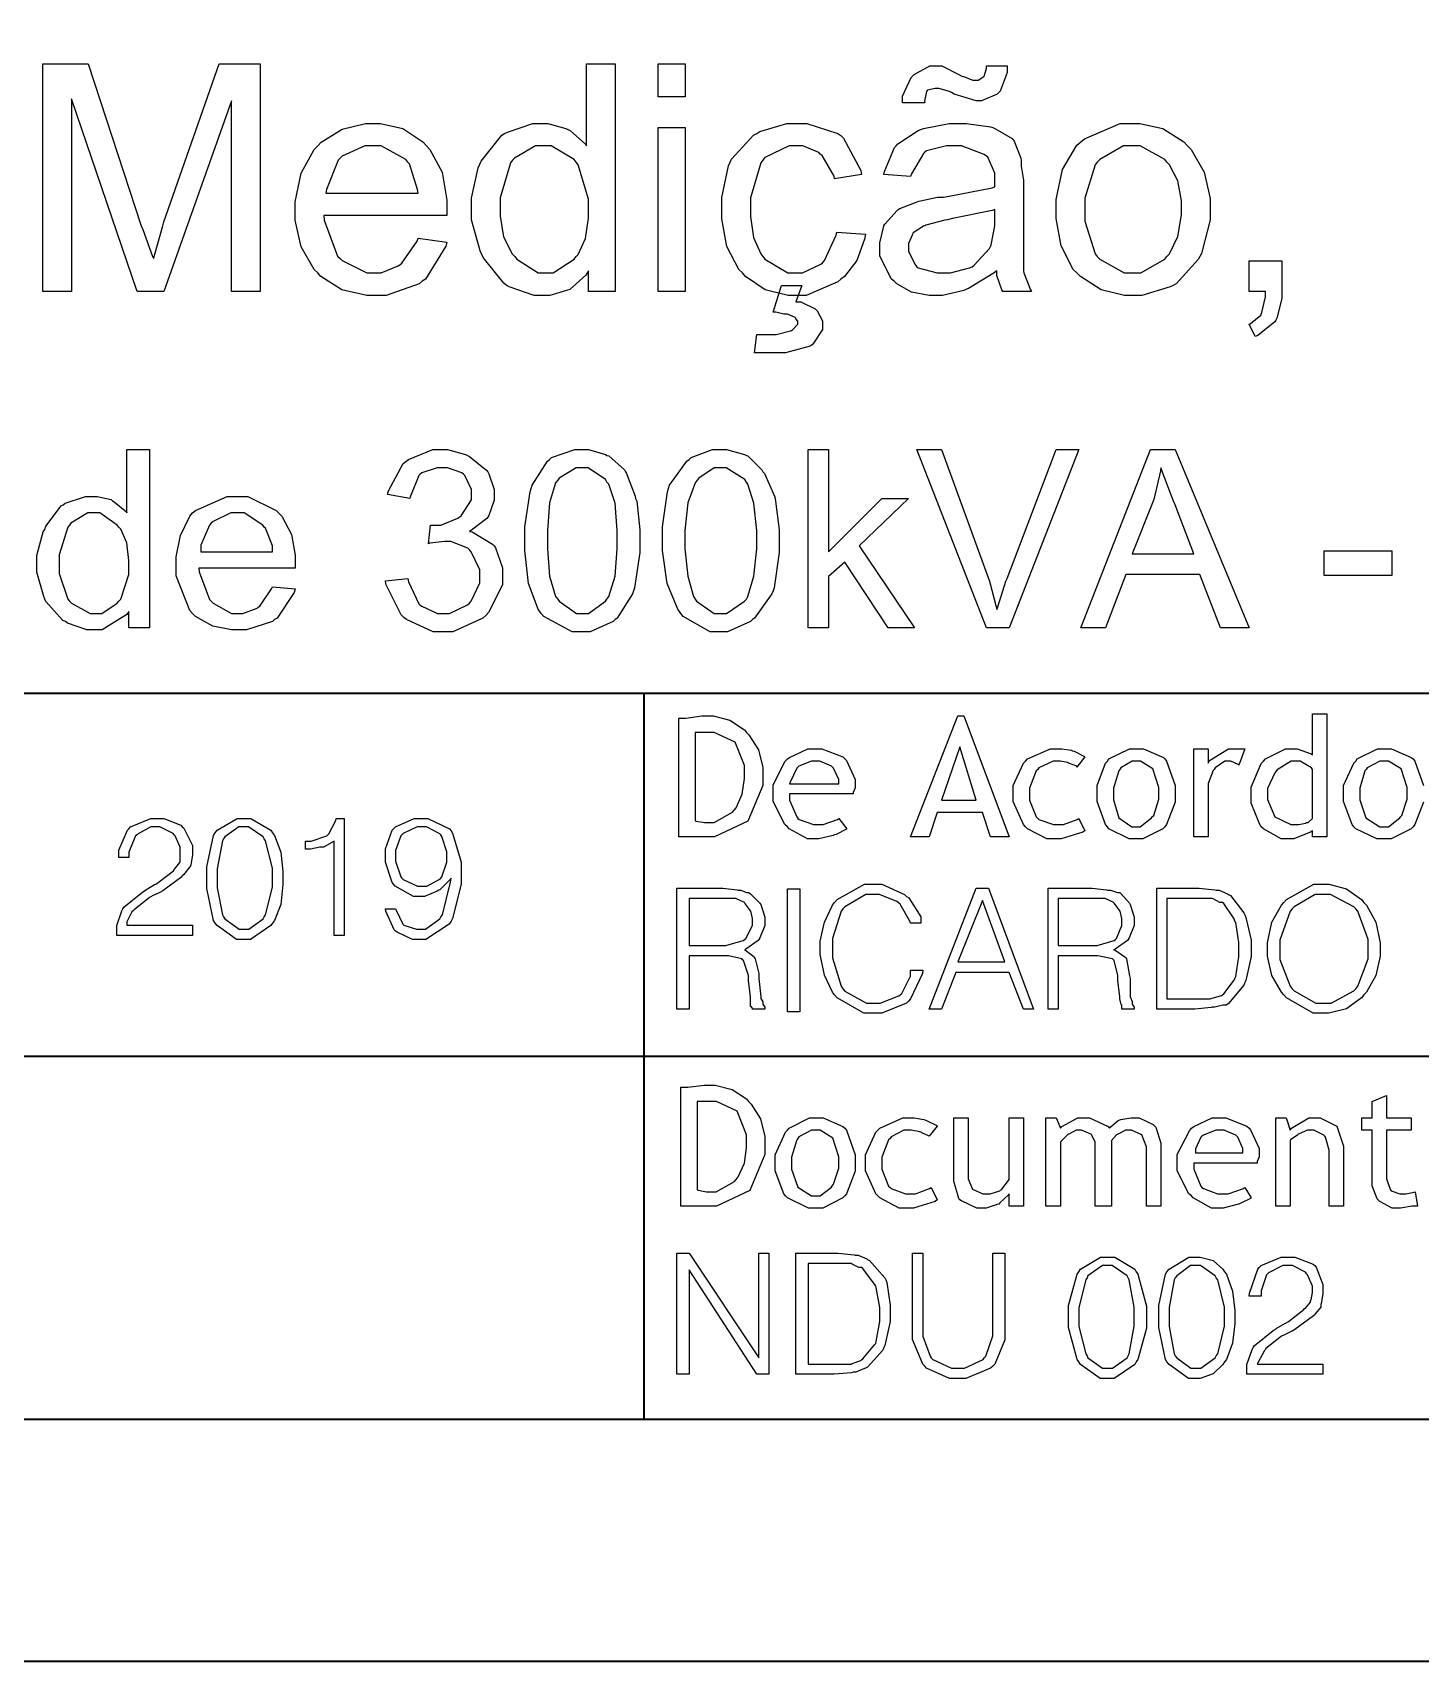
# Model space of a CAD drawing. Extents: x 0 to 210, y 0 to 297.
# Drawn here: x 97.59 to 126.28, y -0.41 to 33.28 of the extents above; entities that cross this region are included whole.
import ezdxf

# ---------------------------------------------------------------- set-up
doc = ezdxf.new("R2010")
doc.units = 0
doc.header["$MEASUREMENT"] = 0
doc.layers.add('C00-00-00-BLACK', color=7, linetype='Continuous')
doc.layers.add('CFF-7E-00', color=30, linetype='Continuous')

msp = doc.modelspace()

# ---------------------------------------------------------------- linework, layer by layer
at = {"layer": 'C00-00-00-BLACK', "const_width": 0.0423}
msp.add_lwpolyline([(0.0427, -0.3886), (210.36, -0.3886), (210.36, 296.883), (0.0427, 296.883), (0.0427, -0.3886)], close=True, dxfattribs=at)
at = {"layer": 'C00-00-00-BLACK'}
for points in [[(97.8006, 27.9273), (97.8006, 32.6333), (98.7351, 32.6333), (99.8347, 29.2847), (99.8664, 29.2117), (100.07, 28.6494), (100.093, 28.6067), (100.102, 28.6494), (100.281, 29.2847), (100.303, 29.3688), (101.447, 32.6333), (102.296, 32.6333), (102.296, 27.9273), (101.703, 27.9273), (101.703, 31.8685), (100.303, 27.9273), (99.7507, 27.9273), (98.3933, 31.9112), (98.3933, 27.9273), (97.8006, 27.9273)], [(109.083, 27.9273), (109.083, 28.3531), (109.029, 28.2677), (108.694, 27.9701), (108.285, 27.8419), (108.149, 27.8419), (107.957, 27.8419), (107.439, 28.0224), (107.386, 28.0541), (107.333, 28.0968), (106.907, 28.6274), (106.875, 28.6907), (106.843, 28.7652), (106.664, 29.4087), (106.664, 29.6223), (106.664, 29.8566), (106.802, 30.4822), (106.834, 30.5566), (106.866, 30.62), (107.29, 31.1602), (107.344, 31.1919), (107.407, 31.2236), (107.931, 31.4027), (108.106, 31.4027), (108.244, 31.4027), (108.614, 31.298), (108.657, 31.276), (108.7, 31.2553), (109.018, 30.97), (109.04, 30.9383), (109.04, 32.6333), (109.633, 32.6333), (109.633, 27.9273), (109.083, 27.9273)], [(110.524, 31.9539), (110.524, 32.6333), (111.077, 32.6333), (111.077, 31.9539), (110.524, 31.9539)], [(115.571, 31.8272), (115.571, 31.9664), (115.75, 32.3481), (115.781, 32.3798), (115.813, 32.4115), (116.14, 32.592), (116.25, 32.592), (116.386, 32.592), (116.736, 32.4115), (116.8, 32.3798), (116.832, 32.3701), (117.03, 32.293), (117.096, 32.293), (117.137, 32.293), (117.255, 32.3701), (117.265, 32.3798), (117.265, 32.3798), (117.308, 32.5396), (117.308, 32.592), (117.734, 32.592), (117.734, 32.4542), (117.596, 32.0697), (117.565, 32.038), (117.533, 32.0063), (117.205, 31.8685), (117.096, 31.8685), (117.096, 31.8685), (116.641, 32.0063), (116.589, 32.038), (116.546, 32.0601), (116.323, 32.1235), (116.25, 32.1235), (116.25, 32.1235), (116.09, 32.0918), (116.08, 32.0807), (116.07, 32.0601), (116.027, 31.8589), (116.038, 31.8272), (115.571, 31.8272)], [(105.561, 29.0298), (106.156, 28.9457), (106.134, 28.8616), (105.709, 28.1823), (105.646, 28.1382), (105.581, 28.0858), (104.899, 27.8419), (104.672, 27.8419), (104.498, 27.8419), (103.981, 27.9645), (103.547, 28.236), (103.484, 28.3104), (103.409, 28.3848), (103.139, 28.8506), (103.018, 29.3991), (103.018, 29.581), (103.018, 29.7794), (103.139, 30.372), (103.409, 30.8653), (103.484, 30.9383), (103.557, 31.0128), (103.992, 31.2829), (104.469, 31.4027), (104.629, 31.4027), (104.782, 31.4027), (105.242, 31.298), (105.656, 31.0238), (105.73, 30.9383), (105.804, 30.8653), (106.054, 30.3926), (106.156, 29.8152), (106.156, 29.6223), (106.156, 29.6223), (106.156, 29.5272), (106.156, 29.4955), (103.61, 29.4955), (103.62, 29.4004), (103.896, 28.6604), (103.95, 28.6067), (103.991, 28.5654), (104.501, 28.3104), (104.672, 28.3104), (104.798, 28.3104), (105.149, 28.4593), (105.18, 28.4799), (105.222, 28.5116), (105.538, 28.9664), (105.561, 29.0298)], [(114.213, 29.1565), (114.808, 29.1152), (114.786, 29.0091), (114.632, 28.5695), (114.372, 28.2346), (114.297, 28.1809), (114.234, 28.1285), (113.582, 27.8419), (113.366, 27.8419), (113.207, 27.8419), (112.733, 27.9645), (112.327, 28.236), (112.263, 28.3104), (112.189, 28.3848), (111.94, 28.8561), (111.839, 29.4308), (111.839, 29.6223), (111.839, 29.8676), (111.977, 30.5263), (112.008, 30.5993), (112.04, 30.6627), (112.495, 31.1602), (112.559, 31.1919), (112.623, 31.2346), (113.18, 31.4027), (113.366, 31.4027), (113.599, 31.4027), (114.234, 31.1919), (114.297, 31.1492), (114.351, 31.0968), (114.712, 30.4298), (114.723, 30.3444), (114.171, 30.2576), (114.16, 30.3113), (113.915, 30.7371), (113.874, 30.7689), (113.842, 30.8005), (113.516, 30.9383), (113.409, 30.9383), (113.228, 30.9383), (112.728, 30.6958), (112.686, 30.6421), (112.644, 30.5897), (112.431, 29.8649), (112.431, 29.6223), (112.431, 29.4776), (112.495, 29.0408), (112.644, 28.7032), (112.686, 28.6494), (112.728, 28.597), (113.206, 28.3104), (113.366, 28.3104), (113.503, 28.3104), (113.884, 28.4909), (113.917, 28.5226), (113.958, 28.5654), (114.202, 29.0932), (114.213, 29.1565)], [(117.523, 28.3531), (117.469, 28.3104), (116.938, 27.9907), (116.885, 27.9687), (116.842, 27.948), (116.397, 27.8419), (116.25, 27.8419), (116.127, 27.8419), (115.761, 27.9122), (115.454, 28.0858), (115.401, 28.1382), (115.347, 28.1823), (115.105, 28.6604), (115.105, 28.8189), (115.105, 28.936), (115.178, 29.253), (115.189, 29.2847), (115.209, 29.3164), (115.463, 29.6017), (115.485, 29.6223), (115.517, 29.6444), (115.878, 29.7822), (115.911, 29.7918), (115.943, 29.8028), (116.3, 29.8772), (116.419, 29.8772), (116.535, 29.8993), (117.427, 30.0674), (117.481, 30.0881), (117.481, 30.1308), (117.481, 30.2259), (117.481, 30.2576), (117.481, 30.3747), (117.34, 30.7055), (117.308, 30.7261), (117.265, 30.7578), (116.79, 30.9383), (116.632, 30.9383), (116.483, 30.9383), (116.07, 30.8322), (116.038, 30.8102), (116.006, 30.7785), (115.759, 30.3568), (115.739, 30.303), (115.189, 30.3444), (115.199, 30.4092), (115.411, 30.9066), (115.442, 30.9383), (115.474, 30.981), (115.9, 31.2553), (115.954, 31.276), (116.006, 31.298), (116.538, 31.4027), (116.716, 31.4027), (116.896, 31.4027), (117.394, 31.3297), (117.438, 31.3187), (117.479, 31.298), (117.839, 31.0872), (117.861, 31.0651), (117.881, 31.0334), (118.019, 30.6848), (118.03, 30.6421), (118.03, 30.5153), (118.073, 30.2273), (118.073, 30.1308), (118.073, 29.3688), (118.073, 29.1152), (118.073, 28.5447), (118.073, 28.3531), (118.083, 28.3104), (118.22, 27.959), (118.243, 27.9273), (117.65, 27.9273), (117.628, 27.959), (117.523, 28.2553), (117.523, 28.3531)], [(118.75, 29.6223), (118.75, 29.8304), (118.878, 30.4505), (119.175, 30.9494), (119.261, 31.0224), (119.334, 31.0858), (120.074, 31.4027), (120.322, 31.4027), (120.481, 31.4027), (120.956, 31.298), (121.39, 31.0238), (121.465, 30.9383), (121.539, 30.8653), (121.81, 30.3968), (121.933, 29.8483), (121.933, 29.665), (121.933, 29.4115), (121.754, 28.7128), (121.722, 28.6494), (121.689, 28.586), (121.231, 28.0858), (121.168, 28.0541), (121.105, 28.0224), (120.518, 27.8419), (120.322, 27.8419), (120.162, 27.8419), (119.684, 27.9645), (119.25, 28.236), (119.177, 28.3104), (119.102, 28.3848), (118.852, 28.8713), (118.75, 29.4349), (118.75, 29.6223)], [(110.524, 27.9273), (110.524, 31.3187), (111.077, 31.3187), (111.077, 27.9273), (110.524, 27.9273)], [(103.653, 29.9613), (105.561, 29.9613), (105.549, 30.0357), (105.381, 30.5676), (105.35, 30.5993), (105.307, 30.6531), (104.798, 30.9383), (104.629, 30.9383), (104.458, 30.9383), (103.991, 30.7261), (103.95, 30.6834), (103.907, 30.6421), (103.663, 30.0357), (103.653, 29.9613)], [(107.257, 29.6223), (107.257, 29.4817), (107.326, 29.0573), (107.502, 28.7032), (107.556, 28.6494), (107.597, 28.597), (108.042, 28.3104), (108.191, 28.3104), (108.35, 28.3104), (108.785, 28.597), (108.828, 28.6494), (108.869, 28.6921), (109.018, 29.0201), (109.083, 29.4418), (109.083, 29.581), (109.083, 29.8359), (108.869, 30.547), (108.828, 30.5993), (108.785, 30.6531), (108.307, 30.9383), (108.149, 30.9383), (107.988, 30.9383), (107.555, 30.6848), (107.513, 30.6421), (107.471, 30.5897), (107.257, 29.8649), (107.257, 29.6223)], [(119.345, 29.6223), (119.345, 29.3798), (119.557, 28.7032), (119.6, 28.6494), (119.652, 28.597), (120.154, 28.3104), (120.322, 28.3104), (120.501, 28.3104), (120.999, 28.597), (121.041, 28.6494), (121.094, 28.7032), (121.269, 29.0628), (121.338, 29.5148), (121.338, 29.665), (121.338, 29.8028), (121.269, 30.2121), (121.094, 30.547), (121.041, 30.5993), (120.999, 30.6531), (120.49, 30.9383), (120.322, 30.9383), (120.142, 30.9383), (119.652, 30.6531), (119.6, 30.5993), (119.557, 30.547), (119.345, 29.8538), (119.345, 29.6223)], [(117.481, 29.6223), (117.427, 29.6017), (116.61, 29.4335), (116.503, 29.4115), (116.45, 29.4018), (116.058, 29.2957), (116.038, 29.2847), (116.006, 29.2751), (115.791, 29.1373), (115.781, 29.1152), (115.77, 29.0945), (115.697, 28.9195), (115.697, 28.8603), (115.697, 28.7555), (115.845, 28.4689), (115.867, 28.4372), (115.898, 28.4165), (116.289, 28.3104), (116.419, 28.3104), (116.567, 28.3104), (116.958, 28.4165), (117.012, 28.4372), (117.053, 28.4689), (117.373, 28.8189), (117.395, 28.8603), (117.405, 28.8933), (117.481, 29.2819), (117.481, 29.4115), (117.481, 29.6223)], [(122.738, 27.9273), (122.738, 28.564), (123.417, 28.564), (123.417, 27.9273), (123.417, 27.7799), (123.311, 27.3775), (123.29, 27.3348), (123.268, 27.3031), (122.917, 27.0178), (122.864, 26.9958), (122.738, 27.2493), (122.759, 27.2603), (122.98, 27.4409), (122.991, 27.4616), (123.001, 27.4932), (123.077, 27.8198), (123.077, 27.9273), (122.738, 27.9273)], [(112.897, 27.5029), (113.07, 28.0541), (113.492, 28.0541), (113.366, 27.7151), (113.47, 27.7151), (113.767, 27.5676), (113.789, 27.5456), (113.809, 27.5249), (113.917, 27.3182), (113.917, 27.2493), (113.917, 27.1446), (113.736, 26.858), (113.705, 26.8263), (113.662, 26.7946), (113.152, 26.6568), (112.983, 26.6568), (112.866, 26.6568), (112.603, 26.6568), (112.517, 26.6568), (112.559, 27.0371), (112.632, 27.0371), (112.799, 27.0371), (112.856, 27.0371), (112.962, 27.0371), (113.26, 27.1129), (113.282, 27.1225), (113.302, 27.1336), (113.409, 27.2535), (113.409, 27.2921), (113.409, 27.3141), (113.366, 27.361), (113.366, 27.3761), (113.355, 27.3871), (113.217, 27.4519), (113.196, 27.4616), (113.12, 27.4616), (112.952, 27.5029), (112.897, 27.5029)], [(99.5811, 20.9765), (99.5811, 21.3155), (99.5384, 21.2521), (99.03, 20.9338), (98.8617, 20.9338), (98.7129, 20.9338), (98.3079, 21.0716), (98.2666, 21.1033), (98.2126, 21.1253), (97.8641, 21.5167), (97.8436, 21.569), (97.8214, 21.6228), (97.6739, 22.1244), (97.6739, 22.2911), (97.6739, 22.4717), (97.8105, 22.9581), (97.8436, 23.0105), (97.8641, 23.0753), (98.1812, 23.4983), (98.2239, 23.519), (98.2652, 23.5507), (98.6801, 23.6885), (98.8191, 23.6885), (98.9238, 23.6885), (99.2106, 23.6251), (99.242, 23.6031), (99.2738, 23.5824), (99.5274, 23.3715), (99.5384, 23.3495), (99.5384, 24.6641), (100.004, 24.6641), (100.004, 20.9765), (99.5811, 20.9765)], [(104.884, 21.9494), (105.35, 21.9921), (105.359, 21.9287), (105.572, 21.474), (105.603, 21.4423), (105.635, 21.4216), (105.961, 21.2728), (106.072, 21.2728), (106.208, 21.2728), (106.579, 21.4519), (106.621, 21.4836), (106.653, 21.5263), (106.834, 21.9081), (106.834, 22.0348), (106.834, 22.174), (106.653, 22.5461), (106.621, 22.5874), (106.59, 22.6191), (106.233, 22.7569), (106.114, 22.7569), (106.114, 22.7569), (105.804, 22.7252), (105.773, 22.7142), (105.815, 23.0959), (105.836, 23.0959), (105.902, 23.0959), (105.902, 23.0959), (106.029, 23.0959), (106.378, 23.2447), (106.411, 23.2654), (106.452, 23.2875), (106.664, 23.6196), (106.664, 23.7298), (106.664, 23.8359), (106.527, 24.1226), (106.495, 24.1543), (106.463, 24.1763), (106.17, 24.2838), (106.072, 24.2838), (105.955, 24.2838), (105.635, 24.1763), (105.603, 24.1543), (105.572, 24.1226), (105.4, 23.6995), (105.391, 23.6457), (104.925, 23.7298), (104.946, 23.8042), (105.253, 24.3692), (105.307, 24.4106), (105.359, 24.4533), (105.861, 24.6641), (106.029, 24.6641), (106.165, 24.6641), (106.536, 24.5594), (106.579, 24.5374), (106.62, 24.5167), (106.981, 24.23), (107.003, 24.1984), (107.024, 24.1556), (107.13, 23.8373), (107.13, 23.7298), (107.13, 23.6141), (107.024, 23.2971), (107.003, 23.2654), (106.981, 23.2337), (106.663, 22.9912), (106.621, 22.9691), (106.674, 22.9595), (107.098, 22.7046), (107.13, 22.6715), (107.162, 22.6301), (107.302, 22.2154), (107.302, 22.0762), (107.302, 21.8653), (107.013, 21.2935), (106.96, 21.2301), (106.897, 21.1777), (106.277, 20.8911), (106.072, 20.8911), (105.869, 20.8911), (105.317, 21.146), (105.264, 21.1873), (105.21, 21.2411), (104.894, 21.8763), (104.884, 21.9494)], [(107.768, 22.7996), (107.768, 23.0642), (107.873, 23.7849), (107.895, 23.858), (107.915, 23.9214), (108.233, 24.4216), (108.275, 24.4533), (108.317, 24.496), (108.796, 24.6641), (108.956, 24.6641), (109.083, 24.6641), (109.431, 24.5594), (109.463, 24.5374), (109.504, 24.5277), (109.823, 24.2411), (109.845, 24.1984), (109.866, 24.1667), (110.045, 23.6995), (110.056, 23.6457), (110.078, 23.5934), (110.144, 22.9981), (110.144, 22.7996), (110.144, 22.5351), (110.035, 21.8019), (110.014, 21.7386), (109.992, 21.6752), (109.674, 21.1777), (109.633, 21.146), (109.59, 21.1046), (109.115, 20.8911), (108.956, 20.8911), (108.742, 20.8911), (108.158, 21.2094), (108.106, 21.2728), (108.042, 21.3582), (107.841, 21.8929), (107.768, 22.5737), (107.768, 22.7996)], [(110.61, 22.7996), (110.61, 23.0642), (110.714, 23.7849), (110.736, 23.858), (110.757, 23.9214), (111.117, 24.4216), (111.16, 24.4533), (111.201, 24.496), (111.647, 24.6641), (111.797, 24.6641), (111.934, 24.6641), (112.305, 24.5594), (112.347, 24.5374), (112.379, 24.5277), (112.664, 24.2411), (112.686, 24.1984), (112.718, 24.1667), (112.929, 23.6995), (112.94, 23.6457), (112.95, 23.5934), (113.027, 22.9981), (113.027, 22.7996), (113.027, 22.5351), (112.918, 21.8019), (112.897, 21.7386), (112.875, 21.6752), (112.515, 21.1777), (112.474, 21.146), (112.431, 21.1046), (111.956, 20.8911), (111.797, 20.8911), (111.595, 20.8911), (111.042, 21.2094), (110.99, 21.2728), (110.927, 21.3582), (110.705, 21.8929), (110.61, 22.5737), (110.61, 22.7996)], [(113.621, 20.9765), (113.621, 24.6641), (114.044, 24.6641), (114.044, 22.5447), (115.146, 23.6457), (115.697, 23.6457), (114.68, 22.6715), (115.824, 20.9765), (115.274, 20.9765), (114.383, 22.3339), (114.044, 22.0348), (114.044, 20.9765), (113.621, 20.9765)], [(117.308, 20.9765), (115.867, 24.6641), (116.377, 24.6641), (117.354, 21.9921), (117.374, 21.9397), (117.512, 21.4106), (117.523, 21.3568), (117.544, 21.4106), (117.712, 21.9397), (117.734, 21.9921), (118.75, 24.6641), (119.218, 24.6641), (117.777, 20.9765), (117.308, 20.9765)], [(119.261, 20.9765), (120.702, 24.6641), (121.211, 24.6641), (122.738, 20.9765), (122.145, 20.9765), (121.722, 22.0762), (120.192, 22.0762), (119.769, 20.9765), (119.261, 20.9765)], [(108.233, 22.7996), (108.233, 22.6109), (108.274, 22.0417), (108.402, 21.6228), (108.445, 21.569), (108.476, 21.5277), (108.836, 21.2728), (108.956, 21.2728), (109.083, 21.2728), (109.431, 21.5277), (109.463, 21.569), (109.504, 21.6228), (109.633, 22.0417), (109.675, 22.6109), (109.675, 22.7996), (109.675, 22.9884), (109.633, 23.552), (109.504, 23.9434), (109.463, 23.9848), (109.431, 24.0385), (109.075, 24.2838), (108.956, 24.2838), (108.828, 24.2838), (108.476, 24.0702), (108.445, 24.0275), (108.402, 23.9751), (108.274, 23.5562), (108.233, 22.9898), (108.233, 22.7996)], [(111.075, 22.7996), (111.075, 22.6109), (111.133, 22.0417), (111.254, 21.6228), (111.286, 21.569), (111.318, 21.5277), (111.677, 21.2728), (111.797, 21.2728), (111.934, 21.2728), (112.305, 21.5277), (112.347, 21.569), (112.379, 21.6228), (112.5, 22.0417), (112.559, 22.6109), (112.559, 22.7996), (112.559, 22.9884), (112.5, 23.552), (112.379, 23.9434), (112.347, 23.9848), (112.316, 24.0385), (111.927, 24.2838), (111.797, 24.2838), (111.68, 24.2838), (111.361, 24.0702), (111.329, 24.0275), (111.286, 23.9751), (111.137, 23.5562), (111.075, 22.9898), (111.075, 22.7996)], [(120.322, 22.5034), (121.593, 22.5034), (121.211, 23.519), (121.179, 23.5934), (120.935, 24.23), (120.915, 24.2838), (120.904, 24.2204), (120.766, 23.6251), (120.745, 23.5617), (120.322, 22.5034)], [(102.549, 21.8226), (103.018, 21.7799), (102.996, 21.7069), (102.645, 21.1777), (102.592, 21.146), (102.549, 21.1046), (102.009, 20.9338), (101.83, 20.9338), (101.701, 20.9338), (101.315, 21.0082), (100.959, 21.2094), (100.896, 21.2728), (100.842, 21.3362), (100.558, 22.0527), (100.558, 22.2911), (100.558, 22.44), (100.648, 22.8851), (100.842, 23.2861), (100.896, 23.3495), (100.959, 23.4032), (101.612, 23.6885), (101.83, 23.6885), (102.041, 23.6885), (102.622, 23.4032), (102.676, 23.3495), (102.739, 23.2861), (102.942, 22.9058), (103.018, 22.4772), (103.018, 22.3339), (103.018, 22.3022), (103.018, 22.2319), (103.018, 22.2071), (101.023, 22.2071), (101.032, 22.1327), (101.246, 21.558), (101.278, 21.5263), (101.319, 21.485), (101.702, 21.2728), (101.83, 21.2728), (101.935, 21.2728), (102.231, 21.3789), (102.253, 21.3996), (102.285, 21.4216), (102.527, 21.7813), (102.549, 21.8226)], [(98.1396, 22.2911), (98.1396, 22.101), (98.3188, 21.569), (98.3506, 21.5263), (98.3918, 21.485), (98.7764, 21.2728), (98.9044, 21.2728), (99.0205, 21.2728), (99.3373, 21.485), (99.369, 21.5263), (99.4103, 21.569), (99.5811, 22.0789), (99.5811, 22.2484), (99.5811, 22.3697), (99.5384, 22.7307), (99.4103, 23.0119), (99.369, 23.0532), (99.3373, 23.0959), (98.9803, 23.3495), (98.8617, 23.3495), (98.7337, 23.3495), (98.3823, 23.1386), (98.3506, 23.0959), (98.3188, 23.0546), (98.1396, 22.4827), (98.1396, 22.2911)], [(101.065, 22.5447), (102.549, 22.5447), (102.549, 22.6729), (102.401, 23.0325), (102.38, 23.0532), (102.348, 23.0959), (101.96, 23.3495), (101.83, 23.3495), (101.691, 23.3495), (101.319, 23.1703), (101.278, 23.1372), (101.246, 23.0959), (101.065, 22.6825), (101.065, 22.5447)], [(124.291, 22.564), (125.688, 22.564), (125.688, 22.0555), (124.291, 22.0555), (124.291, 22.564)], [(111.456, 16.6522), (110.947, 16.6522), (110.947, 19.1106), (111.095, 19.1106), (111.428, 19.1534), (111.54, 19.1534), (111.656, 19.1534), (112.007, 19.0638), (112.305, 18.8681), (112.347, 18.8143), (112.4, 18.762), (112.595, 18.4547), (112.686, 18.0881), (112.686, 17.9655), (112.686, 17.7188), (112.373, 16.9761), (111.685, 16.6522), (111.456, 16.6522)], [(117.395, 16.6522), (117.224, 17.1607), (116.292, 17.1607), (116.123, 16.6522), (115.739, 16.6522), (116.716, 19.1534), (116.842, 19.1534), (117.777, 16.6522), (117.395, 16.6522)], [(124.053, 16.6522), (124.053, 16.7804), (124.021, 16.7597), (123.662, 16.6109), (123.544, 16.6109), (123.405, 16.6109), (123.034, 16.8231), (122.991, 16.8644), (122.96, 16.9072), (122.78, 17.3523), (122.78, 17.4997), (122.78, 17.6802), (122.991, 18.1694), (123.034, 18.2218), (123.077, 18.2645), (123.49, 18.4754), (123.629, 18.4754), (123.734, 18.4754), (124.021, 18.3706), (124.053, 18.3486), (124.053, 19.1961), (124.349, 19.1961), (124.349, 16.6522), (124.053, 16.6522)], [(111.286, 18.8143), (111.286, 16.9912), (111.307, 16.9816), (111.481, 16.9499), (111.54, 16.9499), (111.677, 16.9499), (112.062, 17.1621), (112.094, 17.2034), (112.135, 17.2572), (112.262, 17.5369), (112.305, 17.8594), (112.305, 17.9655), (112.305, 18.1281), (112.113, 18.6132), (111.683, 18.8143), (111.54, 18.8143), (111.476, 18.8143), (111.333, 18.8143), (111.286, 18.8143)], [(114.554, 17.5424), (113.239, 17.5424), (113.239, 17.4157), (113.386, 17.0656), (113.409, 17.0339), (113.44, 17.0133), (113.734, 16.9072), (113.832, 16.9072), (113.936, 16.9072), (114.233, 17.0133), (114.254, 17.0339), (114.424, 16.8217), (114.413, 16.8121), (114.202, 16.706), (114.171, 16.6949), (114.139, 16.6853), (113.845, 16.6109), (113.748, 16.6109), (113.61, 16.6109), (113.228, 16.8231), (113.196, 16.8644), (113.143, 16.9072), (112.897, 17.3839), (112.897, 17.5424), (112.897, 17.723), (113.143, 18.2108), (113.196, 18.2645), (113.237, 18.2962), (113.619, 18.4754), (113.748, 18.4754), (113.906, 18.4754), (114.34, 18.3072), (114.383, 18.2645), (114.414, 18.2328), (114.596, 17.8415), (114.596, 17.7105), (114.596, 17.6692), (114.554, 17.5741), (114.554, 17.5424)], [(113.789, 18.2218), (113.694, 18.2218), (113.429, 18.1143), (113.409, 18.0923), (113.386, 18.0716), (113.249, 17.785), (113.239, 17.7533), (114.254, 17.7533), (114.254, 17.8387), (114.148, 18.0716), (114.128, 18.0923), (114.106, 18.1143), (113.867, 18.2218), (113.789, 18.2218)], [(116.759, 18.5181), (116.377, 17.4143), (117.096, 17.4143), (116.759, 18.5181)], [(119.345, 18.3059), (119.177, 18.0923), (119.177, 18.1143), (119.028, 18.1694), (119.007, 18.1791), (118.985, 18.1901), (118.842, 18.2218), (118.795, 18.2218), (118.688, 18.2218), (118.39, 18.0826), (118.369, 18.0496), (118.338, 18.0178), (118.2, 17.6623), (118.2, 17.5424), (118.2, 17.4157), (118.338, 17.0656), (118.369, 17.0339), (118.39, 17.0133), (118.693, 16.9072), (118.795, 16.9072), (118.9, 16.9072), (119.187, 17.0133), (119.218, 17.0339), (119.345, 16.7804), (119.302, 16.7487), (118.856, 16.6109), (118.708, 16.6109), (118.559, 16.6109), (118.157, 16.8231), (118.116, 16.8644), (118.073, 16.9072), (117.861, 17.3839), (117.861, 17.5424), (117.861, 17.7133), (118.073, 18.1791), (118.116, 18.2218), (118.157, 18.2645), (118.635, 18.4754), (118.795, 18.4754), (118.868, 18.4754), (119.07, 18.4451), (119.091, 18.434), (119.123, 18.4244), (119.334, 18.3169), (119.345, 18.3059)], [(119.6, 17.5424), (119.6, 17.7133), (119.768, 18.1791), (119.811, 18.2218), (119.842, 18.2645), (120.264, 18.4754), (120.406, 18.4754), (120.554, 18.4754), (120.967, 18.2962), (120.999, 18.2645), (121.03, 18.2218), (121.211, 17.7133), (121.211, 17.5424), (121.211, 17.3729), (121.03, 16.9072), (120.999, 16.8644), (120.956, 16.8231), (120.542, 16.6109), (120.406, 16.6109), (120.257, 16.6109), (119.842, 16.8231), (119.811, 16.8644), (119.768, 16.9072), (119.6, 17.3839), (119.6, 17.5424)], [(119.939, 17.5424), (119.939, 17.4184), (120.044, 17.045), (120.315, 16.8644), (120.406, 16.8644), (120.49, 16.8644), (120.723, 17.045), (120.745, 17.0767), (120.766, 17.0987), (120.872, 17.4322), (120.872, 17.5424), (120.872, 17.672), (120.749, 18.0578), (120.492, 18.2218), (120.406, 18.2218), (120.321, 18.2218), (120.086, 18.0826), (120.066, 18.0496), (120.044, 18.0178), (119.939, 17.6623), (119.939, 17.5424)], [(122.525, 18.1378), (122.514, 18.1488), (122.364, 18.2218), (122.315, 18.2218), (122.24, 18.2218), (122.039, 18.0826), (122.018, 18.0496), (121.996, 18.0289), (121.89, 17.7602), (121.89, 17.6692), (121.89, 16.6522), (121.593, 16.6522), (121.593, 18.4754), (121.89, 18.4754), (121.89, 18.1791), (121.922, 18.2328), (122.311, 18.4754), (122.441, 18.4754), (122.494, 18.4754), (122.612, 18.4754), (122.652, 18.4754), (122.525, 18.1378)], [(124.053, 18.0496), (124.03, 18.0826), (123.792, 18.2218), (123.714, 18.2218), (123.607, 18.2218), (123.322, 18.0413), (123.29, 18.0082), (123.268, 17.9765), (123.121, 17.6513), (123.121, 17.5424), (123.121, 17.4239), (123.274, 17.0656), (123.603, 16.9072), (123.714, 16.9072), (123.766, 16.9072), (123.904, 16.9402), (123.926, 16.9499), (123.957, 16.9499), (124.041, 17.0243), (124.053, 17.0339), (124.053, 18.0496)], [(125.029, 17.5424), (125.029, 17.4184), (125.155, 17.045), (125.44, 16.8644), (125.537, 16.8644), (125.621, 16.8644), (125.853, 17.045), (125.876, 17.0767), (125.896, 17.0987), (126.005, 17.4322), (126.005, 17.5424), (126.005, 17.672), (125.881, 18.0578), (125.622, 18.2218), (125.537, 18.2218), (125.441, 18.2218), (125.177, 18.0826), (125.156, 18.0496), (125.134, 18.0178), (125.029, 17.6623), (125.029, 17.5424)], [(99.3278, 14.6182), (99.3278, 14.6182), (99.3278, 14.6513), (99.3278, 14.661), (99.3278, 14.661), (99.3278, 14.6926), (99.3278, 14.7023), (99.3278, 14.8194), (99.4322, 15.1267), (99.4544, 15.1681), (99.4752, 15.2011), (99.8664, 15.5181), (99.9201, 15.5498), (99.9299, 15.5608), (100.112, 15.6669), (100.134, 15.6766), (100.186, 15.7082), (100.505, 15.9522), (100.516, 15.9728), (100.525, 15.9839), (100.631, 16.123), (100.642, 16.1451), (100.642, 16.1988), (100.642, 16.3173), (100.642, 16.3559), (100.642, 16.4414), (100.536, 16.6743), (100.516, 16.6949), (100.493, 16.7266), (100.223, 16.8644), (100.134, 16.8644), (100.037, 16.8644), (99.7712, 16.717), (99.7507, 16.6949), (99.719, 16.6743), (99.5811, 16.3408), (99.5811, 16.2292), (99.369, 16.2292), (99.369, 16.378), (99.5497, 16.79), (99.5811, 16.8217), (99.6128, 16.8644), (100.035, 17.0339), (100.177, 17.0339), (100.303, 17.0339), (100.653, 16.8961), (100.685, 16.8644), (100.717, 16.8327), (100.896, 16.4758), (100.896, 16.3559), (100.896, 16.2815), (100.864, 16.0789), (100.855, 16.0569), (100.843, 16.0362), (100.706, 15.8681), (100.685, 15.8461), (100.674, 15.8254), (100.283, 15.5388), (100.219, 15.5071), (100.208, 15.4974), (100.058, 15.434), (100.047, 15.423), (100.004, 15.4023), (99.6858, 15.1488), (99.6654, 15.1267), (99.6431, 15.1061), (99.5384, 14.8994), (99.5384, 14.8305), (100.896, 14.8305), (100.896, 14.6182), (99.3278, 14.6182)], [(101.192, 15.8034), (101.192, 16.0376), (101.33, 16.6853), (101.362, 16.7376), (101.404, 16.7914), (101.818, 17.0339), (101.957, 17.0339), (102.104, 17.0339), (102.518, 16.7914), (102.549, 16.7376), (102.591, 16.6853), (102.719, 16.3353), (102.762, 15.937), (102.762, 15.8034), (102.762, 15.6683), (102.719, 15.259), (102.591, 14.9255), (102.549, 14.8718), (102.518, 14.8194), (102.096, 14.5342), (101.957, 14.5342), (101.808, 14.5342), (101.404, 14.8194), (101.362, 14.8718), (101.33, 14.9255), (101.192, 15.5842), (101.192, 15.8034)], [(101.404, 15.8034), (101.404, 15.6022), (101.512, 15.0413), (101.534, 14.9986), (101.565, 14.9572), (101.859, 14.745), (101.957, 14.745), (102.062, 14.745), (102.358, 14.9572), (102.38, 14.9986), (102.401, 15.0413), (102.549, 15.6132), (102.549, 15.8034), (102.549, 16.0059), (102.401, 16.5695), (102.38, 16.6109), (102.358, 16.6536), (102.056, 16.8644), (101.957, 16.8644), (101.851, 16.8644), (101.565, 16.6536), (101.534, 16.6109), (101.512, 16.5695), (101.404, 15.9949), (101.404, 15.8034)], [(103.823, 14.6182), (103.823, 16.5681), (103.812, 16.5585), (103.631, 16.4524), (103.61, 16.4414), (103.525, 16.4414), (103.335, 16.3987), (103.271, 16.3987), (103.23, 16.3987), (103.23, 16.5681), (103.23, 16.5681), (103.346, 16.5681), (103.674, 16.6743), (103.696, 16.6949), (103.717, 16.717), (103.855, 16.9926), (103.866, 17.0339), (104.033, 17.0339), (104.033, 14.6182), (103.823, 14.6182)], [(105.095, 15.1681), (105.104, 15.1364), (105.242, 14.8525), (105.264, 14.8305), (105.285, 14.8208), (105.523, 14.745), (105.603, 14.745), (105.709, 14.745), (106.007, 14.9572), (106.029, 14.9986), (106.061, 15.0413), (106.23, 15.7193), (106.241, 15.8034), (106.219, 15.7716), (106.007, 15.5608), (105.986, 15.5498), (105.955, 15.5291), (105.69, 15.423), (105.603, 15.423), (105.465, 15.423), (105.085, 15.6352), (105.053, 15.6766), (105.02, 15.7082), (104.884, 16.1313), (104.884, 16.2719), (104.884, 16.4097), (105.02, 16.79), (105.053, 16.8217), (105.095, 16.8644), (105.475, 17.0339), (105.603, 17.0339), (105.762, 17.0339), (106.209, 16.8231), (106.241, 16.7804), (106.273, 16.728), (106.452, 16.13), (106.452, 15.9301), (106.452, 15.6766), (106.273, 14.9683), (106.241, 14.9145), (106.198, 14.8511), (105.719, 14.5342), (105.561, 14.5342), (105.444, 14.5342), (105.126, 14.6816), (105.095, 14.7023), (105.063, 14.7354), (104.894, 15.1157), (104.884, 15.1681), (105.095, 15.1681)], [(105.095, 16.2719), (105.095, 16.1548), (105.199, 15.8254), (105.222, 15.8034), (105.253, 15.7716), (105.547, 15.6338), (105.646, 15.6338), (105.741, 15.6338), (105.997, 15.7716), (106.029, 15.8034), (106.05, 15.8254), (106.156, 16.1286), (106.156, 16.2292), (106.156, 16.3463), (106.05, 16.6632), (106.029, 16.6949), (106.007, 16.717), (105.736, 16.8644), (105.646, 16.8644), (105.54, 16.8644), (105.253, 16.7266), (105.222, 16.6949), (105.199, 16.6743), (105.095, 16.3725), (105.095, 16.2719)], [(110.906, 13.0914), (110.906, 15.5925), (111.755, 15.5925), (111.859, 15.5925), (112.156, 15.5608), (112.178, 15.5498), (112.23, 15.5498), (112.35, 15.5071), (112.39, 15.5071), (112.422, 15.4864), (112.621, 15.2852), (112.644, 15.2535), (112.653, 15.2328), (112.729, 14.9944), (112.729, 14.9145), (112.729, 14.8194), (112.621, 14.5659), (112.601, 14.5342), (112.59, 14.5135), (112.336, 14.333), (112.305, 14.322), (112.325, 14.3123), (112.506, 14.1745), (112.517, 14.1525), (112.527, 14.1318), (112.601, 13.8286), (112.601, 13.7267), (112.644, 13.3449), (112.644, 13.3132), (112.686, 13.243), (112.686, 13.2182), (112.686, 13.1975), (112.729, 13.1341), (112.729, 13.1341), (112.729, 13.0914), (112.474, 13.0914), (112.474, 13.1134), (112.431, 13.1616), (112.431, 13.1768), (112.431, 13.2195), (112.431, 13.3146), (112.431, 13.3449), (112.39, 13.6839), (112.39, 13.7914), (112.284, 14.1001), (112.263, 14.1097), (112.252, 14.1318), (111.974, 14.1952), (111.882, 14.1952), (111.16, 14.1952), (111.16, 13.0914), (110.906, 13.0914)], [(113.199, 15.5787), (113.454, 15.5787), (113.454, 13.039), (113.199, 13.039), (113.199, 15.5787)], [(115.739, 13.8961), (115.997, 13.8961), (115.985, 13.8327), (115.739, 13.3036), (115.697, 13.2608), (115.655, 13.2195), (115.146, 13.0073), (114.978, 13.0073), (114.776, 13.0073), (114.223, 13.3242), (114.171, 13.3876), (114.128, 13.4414), (113.958, 13.7969), (113.874, 14.2227), (113.874, 14.3647), (113.874, 14.497), (113.958, 14.8939), (114.128, 15.2438), (114.171, 15.2962), (114.223, 15.3596), (114.789, 15.6766), (114.978, 15.6766), (115.146, 15.6766), (115.612, 15.4657), (115.655, 15.423), (115.707, 15.3913), (115.954, 15.0027), (115.954, 14.8718), (115.739, 14.8718), (115.728, 14.9145), (115.527, 15.2645), (115.485, 15.2962), (115.454, 15.3183), (115.097, 15.4643), (114.978, 15.4643), (114.818, 15.4643), (114.383, 15.2108), (114.34, 15.1681), (114.308, 15.1157), (114.128, 14.5535), (114.128, 14.3647), (114.128, 14.1525), (114.308, 13.5682), (114.34, 13.5144), (114.383, 13.4621), (114.829, 13.2182), (114.978, 13.2182), (115.115, 13.2182), (115.496, 13.367), (115.528, 13.3876), (115.559, 13.4193), (115.739, 13.7776), (115.739, 13.8961)], [(116.123, 13.0914), (117.096, 15.5925), (117.354, 15.5925), (118.285, 13.0914), (118.073, 13.0914), (117.777, 13.8534), (116.673, 13.8534), (116.377, 13.0914), (116.123, 13.0914)], [(118.582, 13.0914), (118.582, 15.5925), (119.388, 15.5925), (119.493, 15.5925), (119.789, 15.5608), (119.811, 15.5498), (119.874, 15.5498), (120.017, 15.5071), (120.066, 15.5071), (120.086, 15.4864), (120.268, 15.2852), (120.279, 15.2535), (120.289, 15.2328), (120.365, 14.9944), (120.365, 14.9145), (120.365, 14.8194), (120.257, 14.5659), (120.237, 14.5342), (120.226, 14.5135), (119.971, 14.333), (119.939, 14.322), (119.971, 14.3123), (120.171, 14.1745), (120.192, 14.1525), (120.203, 14.1318), (120.268, 13.7804), (120.279, 13.7267), (120.279, 13.3449), (120.289, 13.3353), (120.322, 13.2485), (120.322, 13.2182), (120.322, 13.1975), (120.365, 13.1341), (120.365, 13.1341), (120.365, 13.0914), (120.107, 13.0914), (120.107, 13.1134), (120.107, 13.1616), (120.107, 13.1768), (120.096, 13.1878), (120.066, 13.3064), (120.066, 13.3449), (120.023, 13.6839), (120.023, 13.7914), (119.949, 14.1001), (119.939, 14.1097), (119.917, 14.1318), (119.615, 14.1952), (119.514, 14.1952), (118.795, 14.1952), (118.795, 13.0914), (118.582, 13.0914)], [(121.423, 15.5925), (121.593, 15.5925), (121.708, 15.5925), (122.028, 15.5608), (122.06, 15.5498), (122.123, 15.5498), (122.293, 15.4754), (122.315, 15.4643), (122.356, 15.4437), (122.63, 15.084), (122.652, 15.0413), (122.673, 14.9889), (122.78, 14.5218), (122.78, 14.3647), (122.78, 14.1841), (122.673, 13.6853), (122.652, 13.6426), (122.63, 13.5902), (122.313, 13.2085), (122.272, 13.1768), (122.198, 13.1768), (122.031, 13.1341), (121.976, 13.1341), (121.954, 13.1244), (121.619, 13.0914), (121.507, 13.0914), (120.831, 13.0914), (120.831, 15.5925), (121.423, 15.5925)], [(123.121, 14.322), (123.121, 14.4639), (123.21, 14.8883), (123.406, 15.2438), (123.46, 15.2962), (123.512, 15.3596), (124.076, 15.6766), (124.265, 15.6766), (124.386, 15.6766), (124.752, 15.5815), (125.06, 15.3596), (125.113, 15.2962), (125.166, 15.2438), (125.361, 14.8883), (125.452, 14.4639), (125.452, 14.322), (125.452, 14.1897), (125.361, 13.7914), (125.166, 13.4414), (125.113, 13.3876), (125.06, 13.3242), (124.752, 13.1024), (124.386, 13.0073), (124.265, 13.0073), (124.063, 13.0073), (123.512, 13.3242), (123.46, 13.3876), (123.406, 13.4414), (123.21, 13.7914), (123.121, 14.1897), (123.121, 14.322)], [(111.16, 14.406), (111.797, 14.406), (111.924, 14.406), (112.282, 14.5135), (112.305, 14.5342), (112.336, 14.5562), (112.474, 14.8249), (112.474, 14.9145), (112.474, 14.9683), (112.441, 15.1171), (112.431, 15.1267), (112.42, 15.1488), (112.314, 15.2866), (112.305, 15.2962), (112.294, 15.3072), (112.145, 15.3706), (112.135, 15.3803), (112.05, 15.3803), (111.859, 15.3803), (111.797, 15.3803), (111.712, 15.3803), (111.16, 15.3803), (111.16, 14.406)], [(116.716, 14.0684), (117.691, 14.0684), (117.224, 15.3376), (116.716, 14.0684)], [(118.795, 14.406), (119.473, 14.406), (119.6, 14.406), (119.949, 14.5135), (119.98, 14.5342), (120.001, 14.5562), (120.107, 14.8249), (120.107, 14.9145), (120.107, 14.9683), (120.075, 15.1171), (120.066, 15.1267), (120.055, 15.1488), (119.949, 15.2866), (119.939, 15.2962), (119.928, 15.3072), (119.779, 15.3706), (119.769, 15.3803), (119.769, 15.3803), (119.514, 15.3803), (119.43, 15.3803), (119.345, 15.3803), (118.795, 15.3803), (118.795, 14.406)], [(121.041, 13.3036), (121.55, 13.3036), (121.645, 13.3036), (121.86, 13.3036), (121.933, 13.3036), (121.954, 13.3146), (122.166, 13.378), (122.188, 13.3876), (122.22, 13.4097), (122.43, 13.6949), (122.441, 13.7267), (122.462, 13.7694), (122.525, 14.1841), (122.525, 14.322), (122.525, 14.4708), (122.462, 14.8828), (122.441, 14.9145), (122.43, 14.9572), (122.22, 15.2756), (122.188, 15.2962), (122.134, 15.2962), (121.996, 15.3706), (121.976, 15.3803), (121.859, 15.3803), (121.594, 15.3803), (121.507, 15.3803), (121.465, 15.3803), (121.041, 15.3803), (121.041, 13.3036)], [(123.376, 14.322), (123.376, 14.1207), (123.587, 13.5682), (123.629, 13.5144), (123.671, 13.4731), (124.116, 13.2182), (124.265, 13.2182), (124.434, 13.2182), (124.901, 13.4731), (124.944, 13.5144), (124.985, 13.5682), (125.198, 14.1345), (125.198, 14.322), (125.198, 14.5342), (124.985, 15.1157), (124.944, 15.1681), (124.901, 15.2108), (124.423, 15.4643), (124.265, 15.4643), (124.105, 15.4643), (123.671, 15.2108), (123.629, 15.1681), (123.587, 15.1157), (123.376, 14.5204), (123.376, 14.322)], [(111.499, 9.022), (110.99, 9.022), (110.99, 11.4804), (111.137, 11.4804), (111.471, 11.5232), (111.583, 11.5232), (111.698, 11.5232), (112.05, 11.4336), (112.347, 11.2379), (112.39, 11.1841), (112.442, 11.1318), (112.638, 10.8245), (112.729, 10.4579), (112.729, 10.3353), (112.729, 10.0886), (112.415, 9.3459), (111.727, 9.022), (111.499, 9.022)], [(111.329, 11.1841), (111.329, 9.361), (111.35, 9.3514), (111.523, 9.3183), (111.583, 9.3183), (111.72, 9.3183), (112.103, 9.5319), (112.135, 9.5732), (112.176, 9.627), (112.305, 9.9067), (112.347, 10.2292), (112.347, 10.3353), (112.347, 10.4979), (112.156, 10.983), (111.726, 11.1841), (111.583, 11.1841), (111.519, 11.1841), (111.376, 11.1841), (111.329, 11.1841)], [(125.283, 10.5916), (125.071, 10.5916), (125.071, 10.8452), (125.283, 10.8452), (125.283, 11.1841), (125.579, 11.3109), (125.579, 10.8452), (126.091, 10.8452), (126.091, 10.5916), (125.579, 10.5916), (125.579, 9.6573), (125.579, 9.5843), (125.652, 9.372), (125.663, 9.361), (125.673, 9.3404), (125.856, 9.277), (125.918, 9.277), (125.982, 9.277), (126.153, 9.3086), (126.175, 9.3183), (126.217, 9.022), (126.11, 9.022), (125.87, 8.9793), (125.791, 8.9793), (125.695, 8.9793), (125.441, 9.1171), (125.41, 9.1488), (125.388, 9.1708), (125.283, 9.4409), (125.283, 9.5305), (125.283, 10.5916)], [(112.94, 9.9109), (112.94, 10.0817), (113.153, 10.5503), (113.196, 10.5916), (113.228, 10.6343), (113.648, 10.8452), (113.789, 10.8452), (113.936, 10.8452), (114.34, 10.666), (114.383, 10.6329), (114.414, 10.5916), (114.596, 10.0817), (114.596, 9.9109), (114.596, 9.7427), (114.414, 9.277), (114.383, 9.2342), (114.34, 9.1929), (113.926, 8.9793), (113.789, 8.9793), (113.63, 8.9793), (113.196, 9.1929), (113.155, 9.2342), (113.122, 9.277), (112.94, 9.7524), (112.94, 9.9109)], [(116.292, 10.6757), (116.123, 10.4648), (116.112, 10.4758), (115.974, 10.5392), (115.954, 10.5489), (115.932, 10.5599), (115.755, 10.5916), (115.697, 10.5916), (115.601, 10.5916), (115.336, 10.4538), (115.316, 10.4221), (115.284, 10.3904), (115.146, 10.0307), (115.146, 9.9109), (115.146, 9.7841), (115.284, 9.4354), (115.316, 9.4038), (115.336, 9.3831), (115.638, 9.277), (115.739, 9.277), (115.845, 9.277), (116.133, 9.3831), (116.166, 9.4038), (116.292, 9.1488), (116.25, 9.1171), (115.804, 8.9793), (115.655, 8.9793), (115.506, 8.9793), (115.103, 9.1929), (115.062, 9.2342), (115.019, 9.277), (114.808, 9.7524), (114.808, 9.9109), (114.808, 10.0817), (115.019, 10.5503), (115.062, 10.5916), (115.103, 10.6343), (115.579, 10.8452), (115.739, 10.8452), (115.813, 10.8452), (116.016, 10.8135), (116.038, 10.8024), (116.07, 10.7928), (116.282, 10.6867), (116.292, 10.6757)], [(116.928, 10.8452), (116.928, 9.6573), (116.928, 9.587), (117.023, 9.372), (117.237, 9.277), (117.308, 9.277), (117.383, 9.277), (117.585, 9.3404), (117.607, 9.361), (117.628, 9.372), (117.766, 9.5526), (117.777, 9.5732), (117.777, 10.8452), (118.073, 10.8452), (118.073, 9.022), (117.777, 9.022), (117.777, 9.277), (117.766, 9.2563), (117.585, 9.0868), (117.565, 9.0647), (117.533, 9.0551), (117.301, 8.9793), (117.224, 8.9793), (117.107, 8.9793), (116.79, 9.1281), (116.759, 9.1488), (116.736, 9.1819), (116.632, 9.5388), (116.632, 9.6573), (116.632, 10.8452), (116.928, 10.8452)], [(120.618, 9.022), (120.618, 10.1685), (120.618, 10.2499), (120.522, 10.4924), (120.307, 10.5916), (120.237, 10.5916), (120.183, 10.5916), (120.044, 10.5172), (120.023, 10.5062), (120.001, 10.4965), (119.896, 10.3766), (119.896, 10.3367), (119.896, 9.022), (119.557, 9.022), (119.557, 10.2953), (119.557, 10.3491), (119.483, 10.4965), (119.473, 10.5062), (119.451, 10.5172), (119.276, 10.5916), (119.218, 10.5916), (119.164, 10.5916), (119.028, 10.5172), (119.007, 10.5062), (118.985, 10.4965), (118.848, 10.3587), (118.838, 10.3367), (118.838, 9.022), (118.539, 9.022), (118.539, 10.8452), (118.75, 10.8452), (118.838, 10.6329), (118.87, 10.666), (119.195, 10.8452), (119.304, 10.8452), (119.44, 10.8452), (119.822, 10.666), (119.853, 10.6329), (119.863, 10.644), (120.034, 10.7928), (120.066, 10.8024), (120.086, 10.8135), (120.294, 10.8452), (120.365, 10.8452), (120.469, 10.8452), (120.756, 10.7074), (120.788, 10.6757), (120.808, 10.655), (120.915, 10.3215), (120.915, 10.2099), (120.915, 9.022), (120.618, 9.022)], [(122.907, 9.9109), (121.593, 9.9109), (121.593, 9.7841), (121.741, 9.4354), (121.763, 9.4038), (121.795, 9.3831), (122.089, 9.277), (122.188, 9.277), (122.304, 9.277), (122.621, 9.3831), (122.652, 9.4038), (122.78, 9.1915), (122.769, 9.1819), (122.557, 9.0758), (122.525, 9.0647), (122.494, 9.0551), (122.2, 8.9793), (122.102, 8.9793), (121.963, 8.9793), (121.582, 9.1929), (121.55, 9.2342), (121.496, 9.277), (121.254, 9.7524), (121.254, 9.9109), (121.254, 10.0914), (121.507, 10.5806), (121.55, 10.6329), (121.593, 10.666), (121.974, 10.8452), (122.102, 10.8452), (122.261, 10.8452), (122.695, 10.6757), (122.738, 10.6329), (122.769, 10.6013), (122.949, 10.2126), (122.949, 10.0831), (122.949, 10.0404), (122.907, 9.9439), (122.907, 9.9109)], [(124.391, 9.022), (124.391, 10.0831), (124.391, 10.1796), (124.316, 10.4442), (124.306, 10.4648), (124.284, 10.4869), (124.077, 10.5916), (124.01, 10.5916), (123.946, 10.5916), (123.777, 10.5172), (123.756, 10.5062), (123.745, 10.4965), (123.596, 10.3904), (123.587, 10.3794), (123.587, 9.022), (123.29, 9.022), (123.29, 10.8452), (123.503, 10.8452), (123.587, 10.5916), (123.618, 10.6343), (123.975, 10.8452), (124.095, 10.8452), (124.208, 10.8452), (124.551, 10.6757), (124.69, 10.2636), (124.69, 10.1258), (124.69, 9.022), (124.391, 9.022)], [(113.282, 9.9109), (113.282, 9.7868), (113.409, 9.4148), (113.694, 9.2342), (113.789, 9.2342), (113.873, 9.2342), (114.106, 9.4134), (114.128, 9.4451), (114.148, 9.4781), (114.254, 9.8034), (114.254, 9.9109), (114.254, 10.0404), (114.132, 10.4276), (113.874, 10.5916), (113.789, 10.5916), (113.694, 10.5916), (113.429, 10.4538), (113.409, 10.4221), (113.386, 10.3904), (113.282, 10.0307), (113.282, 9.9109)], [(122.145, 10.5916), (122.049, 10.5916), (121.795, 10.4869), (121.763, 10.4648), (121.741, 10.4442), (121.634, 10.2058), (121.634, 10.1258), (122.611, 10.1258), (122.611, 10.2113), (122.505, 10.4442), (122.484, 10.4648), (122.462, 10.4869), (122.224, 10.5916), (122.145, 10.5916)], [(110.906, 5.5452), (110.906, 8.0491), (111.16, 8.0491), (112.601, 5.8842), (112.601, 8.0491), (112.813, 8.0491), (112.813, 5.5452), (112.559, 5.5452), (111.16, 7.7074), (111.16, 5.5452), (110.906, 5.5452)], [(113.958, 8.0491), (114.128, 8.0491), (114.245, 8.0491), (114.574, 8.0174), (114.596, 8.0064), (114.66, 8.0064), (114.839, 7.9306), (114.85, 7.9196), (114.891, 7.8989), (115.209, 7.5379), (115.232, 7.4951), (115.252, 7.4428), (115.316, 6.9756), (115.316, 6.8185), (115.316, 6.6394), (115.209, 6.1419), (115.189, 6.0992), (115.167, 6.0454), (114.85, 5.694), (114.808, 5.672), (114.786, 5.6624), (114.612, 5.5879), (114.554, 5.5879), (114.52, 5.5783), (114.162, 5.5452), (114.044, 5.5452), (113.366, 5.5452), (113.366, 8.0491), (113.958, 8.0491)], [(113.621, 5.7574), (114.085, 5.7574), (114.191, 5.7574), (114.431, 5.7574), (114.512, 5.7574), (114.533, 5.7685), (114.712, 5.8319), (114.723, 5.8415), (114.755, 5.8636), (114.997, 6.1516), (115.019, 6.1832), (115.029, 6.226), (115.105, 6.6394), (115.105, 6.7758), (115.105, 6.9246), (115.029, 7.3367), (115.019, 7.3684), (114.997, 7.4111), (114.755, 7.7294), (114.723, 7.7501), (114.669, 7.7501), (114.533, 7.8245), (114.512, 7.8341), (114.395, 7.8341), (114.131, 7.8341), (114.044, 7.8341), (114.001, 7.8341), (113.621, 7.8341), (113.621, 5.7574)], [(115.781, 8.0491), (115.997, 8.0491), (115.997, 6.4795), (115.997, 6.3307), (116.144, 5.9173), (116.166, 5.8842), (116.198, 5.8525), (116.586, 5.672), (116.716, 5.672), (116.852, 5.672), (117.244, 5.8525), (117.265, 5.8842), (117.297, 5.9173), (117.438, 6.339), (117.438, 6.4795), (117.438, 8.0491), (117.691, 8.0491), (117.691, 6.4368), (117.691, 6.2563), (117.479, 5.7574), (117.438, 5.7147), (117.394, 5.6734), (116.885, 5.4612), (116.716, 5.4612), (116.546, 5.4612), (116.07, 5.6734), (116.038, 5.7147), (115.995, 5.7574), (115.781, 6.2673), (115.781, 6.4368), (115.781, 8.0491)], [(119.007, 6.7331), (119.007, 6.966), (119.187, 7.6123), (119.218, 7.6647), (119.25, 7.7184), (119.67, 7.9637), (119.811, 7.9637), (119.96, 7.9637), (120.374, 7.7184), (120.406, 7.6647), (120.438, 7.6123), (120.618, 6.9536), (120.618, 6.7331), (120.618, 6.5002), (120.438, 5.8539), (120.406, 5.8002), (120.374, 5.7478), (119.951, 5.4612), (119.811, 5.4612), (119.662, 5.4612), (119.25, 5.7478), (119.218, 5.8002), (119.187, 5.8539), (119.007, 6.514), (119.007, 6.7331)], [(119.218, 6.7331), (119.218, 6.5319), (119.366, 5.971), (119.388, 5.9269), (119.408, 5.8856), (119.71, 5.672), (119.811, 5.672), (119.917, 5.672), (120.215, 5.8856), (120.237, 5.9269), (120.257, 5.971), (120.365, 6.5429), (120.365, 6.7331), (120.365, 6.9343), (120.257, 7.4965), (120.237, 7.5379), (120.215, 7.5806), (119.911, 7.7914), (119.811, 7.7914), (119.705, 7.7914), (119.408, 7.5806), (119.388, 7.5379), (119.366, 7.4965), (119.218, 6.9246), (119.218, 6.7331)], [(120.872, 6.7331), (120.872, 6.966), (121.01, 7.6123), (121.041, 7.6647), (121.083, 7.7184), (121.496, 7.9637), (121.634, 7.9637), (121.724, 7.9637), (121.995, 7.8948), (122.198, 7.7184), (122.229, 7.6647), (122.271, 7.6123), (122.399, 7.2636), (122.441, 6.8667), (122.441, 6.7331), (122.441, 6.598), (122.399, 6.1888), (122.271, 5.8539), (122.229, 5.8002), (122.198, 5.7478), (121.995, 5.5521), (121.724, 5.4612), (121.634, 5.4612), (121.485, 5.4612), (121.083, 5.7478), (121.041, 5.8002), (121.01, 5.8539), (120.872, 6.514), (120.872, 6.7331)], [(121.084, 6.7331), (121.084, 6.5319), (121.189, 5.971), (121.211, 5.9269), (121.243, 5.8856), (121.536, 5.672), (121.634, 5.672), (121.74, 5.672), (122.038, 5.8856), (122.06, 5.9269), (122.091, 5.971), (122.229, 6.5429), (122.229, 6.7331), (122.229, 6.9343), (122.091, 7.4965), (122.06, 7.5379), (122.038, 7.5806), (121.734, 7.7914), (121.634, 7.7914), (121.528, 7.7914), (121.243, 7.5806), (121.211, 7.5379), (121.189, 7.4965), (121.084, 6.9246), (121.084, 6.7331)], [(122.695, 5.5452), (122.695, 5.5452), (122.695, 5.5783), (122.695, 5.5879), (122.695, 5.5879), (122.695, 5.6307), (122.695, 5.6307), (122.695, 5.7478), (122.8, 6.0565), (122.822, 6.0992), (122.843, 6.1309), (123.237, 6.4478), (123.29, 6.4795), (123.3, 6.4905), (123.48, 6.5967), (123.503, 6.6063), (123.555, 6.638), (123.872, 6.8819), (123.883, 6.9026), (123.904, 6.9136), (124.01, 7.0335), (124.01, 7.0721), (124.019, 7.0831), (124.053, 7.2347), (124.053, 7.2843), (124.053, 7.3697), (123.946, 7.6026), (123.926, 7.6233), (123.904, 7.655), (123.633, 7.7914), (123.544, 7.7914), (123.438, 7.7914), (123.142, 7.6454), (123.121, 7.6233), (123.099, 7.6026), (122.991, 7.2692), (122.991, 7.1575), (122.738, 7.1575), (122.747, 7.2209), (122.917, 7.7184), (122.949, 7.7501), (122.991, 7.7928), (123.405, 7.9637), (123.544, 7.9637), (123.682, 7.9637), (124.063, 7.8245), (124.095, 7.7914), (124.127, 7.7597), (124.265, 7.4042), (124.265, 7.2843), (124.265, 7.2113), (124.231, 7.0101), (124.222, 6.988), (124.222, 6.9357), (124.105, 6.7979), (124.095, 6.7758), (124.073, 6.7551), (123.682, 6.4699), (123.629, 6.4368), (123.607, 6.4272), (123.469, 6.3638), (123.46, 6.3528), (123.406, 6.3321), (123.088, 6.0785), (123.077, 6.0565), (123.055, 6.0358), (122.917, 5.7795), (122.907, 5.7574), (124.265, 5.7574), (124.265, 5.5452), (122.695, 5.5452)]]:
    msp.add_lwpolyline(points, close=True, dxfattribs=at)
at = {"layer": 'C00-00-00-BLACK', "const_width": 0.0423}
for points in [[(110.228, 4.6137), (110.228, 19.6191)], [(51.4036, 12.1185), (168.415, 12.1185)]]:
    msp.add_lwpolyline(points, dxfattribs=at)
at = {"layer": 'C00-00-00-BLACK'}
msp.add_lwpolyline([(126.344, 17.3729), (126.164, 16.9072), (126.132, 16.8644), (126.088, 16.8231), (125.674, 16.6109), (125.537, 16.6109), (125.377, 16.6109), (124.943, 16.8231), (124.901, 16.8644), (124.87, 16.9072), (124.69, 17.3839), (124.69, 17.5424), (124.69, 17.5424), (124.69, 17.7133), (124.901, 18.1791), (124.944, 18.2218), (124.976, 18.2645), (125.396, 18.4754), (125.537, 18.4754), (125.685, 18.4754), (126.088, 18.2962), (126.132, 18.2645), (126.164, 18.2218), (126.344, 17.7133)], dxfattribs=at)
at = {"layer": 'CFF-7E-00', "const_width": 0.0423}
for points in [[(51.4036, 19.6191), (205.314, 19.6191)], [(5.0478, 4.6137), (205.357, 4.6137)]]:
    msp.add_lwpolyline(points, dxfattribs=at)

doc.saveas('drawing.dxf')
